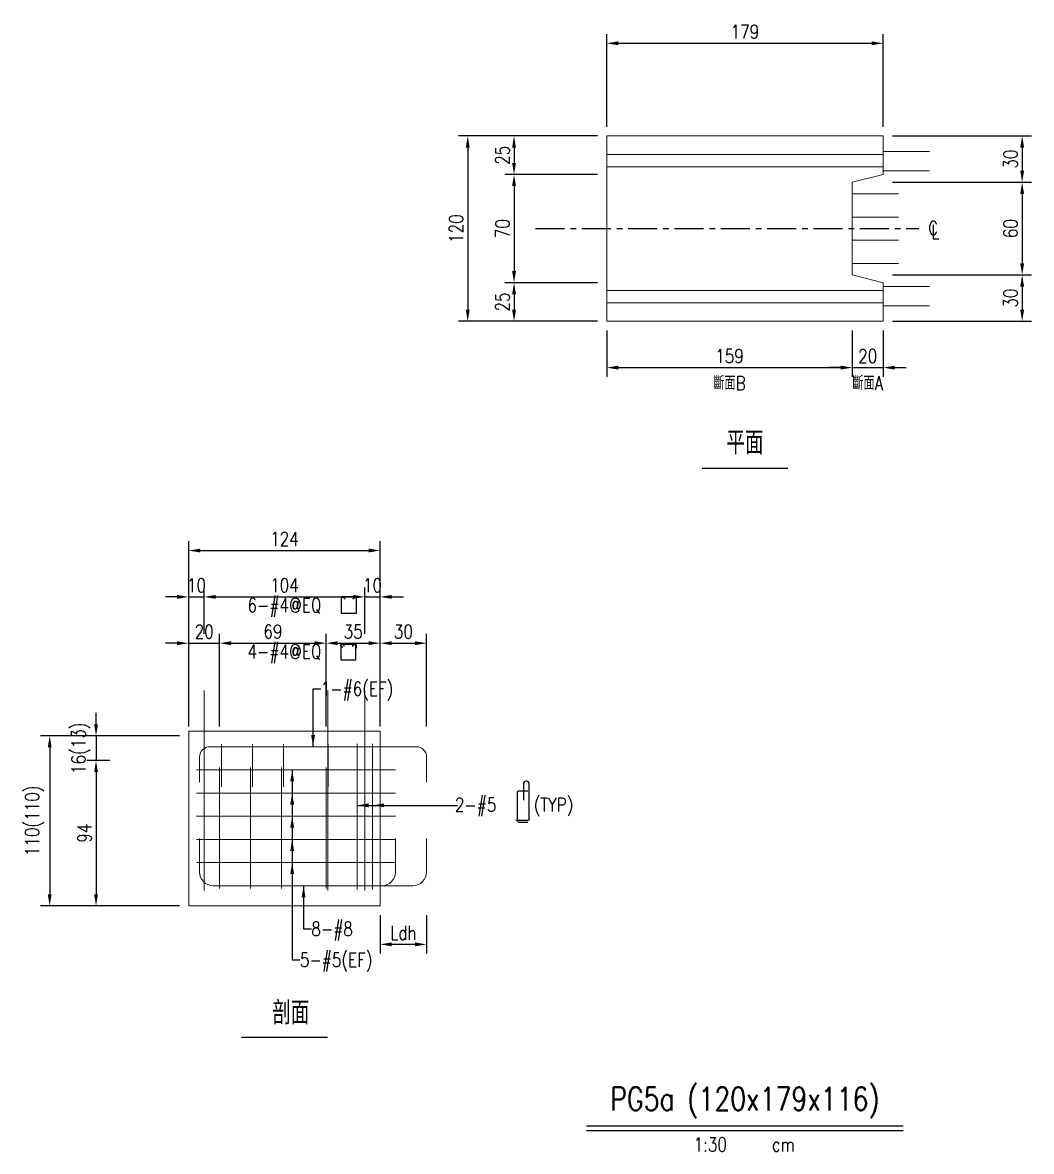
# Model space of a CAD drawing. Extents: x -4754 to 8167, y -19960 to 3841.
# Drawn here: x 1817 to 2470, y 2683 to 3414 of the extents above; entities that cross this region are included whole.
import ezdxf
from ezdxf.enums import TextEntityAlignment as Align

# ---------------------------------------------------------------- set-up
doc = ezdxf.new("R2010")
doc.units = 0
doc.header["$LTSCALE"] = 3
doc.linetypes.add('CENTER', pattern=[2, 1.25, -0.25, 0.25, -0.25])
doc.layers.get('0').update_dxf_attribs({"linetype": 'CONTINUOUS'})
doc.layers.add('HB_0', color=7, linetype='CONTINUOUS', transparency=0.5)
for name, color, linetype in [('HB_DIM', 1, 'CONTINUOUS'), ('HB_TXT_CTEXT', 2, 'CONTINUOUS'), ('鋼筋', 3, 'CONTINUOUS')]:
    doc.layers.add(name, color=color, linetype=linetype)
doc.styles.get("Standard").update_dxf_attribs({"font": 'ROMANS.shx', "width": 0.8, "bigfont": 'chineset.shx'})
doc.dimstyles.new('30', dxfattribs={"dimscale": 3, "dimtxt": 3, "dimasz": 2.5, "dimexe": 2, "dimexo": 2, "dimgap": 1, "dimtad": 1, "dimdsep": 46, "dimtxsty": 'Standard', "dimcen": 0, "dimclrd": 256, "dimclre": 256, "dimclrt": 2, "dimadec": 0, "dimazin": 0, "dimtfac": 1, "dimtix": 1, "dimtmove": 2, "dimatfit": 3, "dimfxl": 1, "dimtolj": 1, "dimtzin": 0, "dimarcsym": 0})

# ---------------------------------------------------------------- blocks, each defined once
blk = doc.blocks.new('beam_Topview')
at = {"layer": 'HB_TXT_CTEXT', "color": 4, "linetype": 'Continuous'}
blk.add_line((-27.76, 0), (27.76, 0), dxfattribs=at)
at = {"layer": 'HB_TXT_CTEXT', "color": 4, "linetype": 'Continuous', "width": 0.8}
blk.add_text('平面', height=15, rotation=360, dxfattribs=at).set_placement((0, 16.5), align=Align.MIDDLE)
blk = doc.blocks.new('beam_title')
at = {"layer": 'HB_TXT_CTEXT', "color": 3, "linetype": 'Continuous'}
blk.add_line((-102.52, 3), (102.52, 3), dxfattribs=at)
at = {"layer": 'HB_TXT_CTEXT', "color": 1, "linetype": 'Continuous'}
blk.add_line((-102.52, 0), (102.52, 0), dxfattribs=at)
at = {"color": 3, "linetype": 'Continuous', "width": 0.8}
blk.add_attdef('A', text='', height=15, dxfattribs=at).set_placement((0, 19.49), align=Align.MIDDLE)
at = {"color": 2, "linetype": 'Continuous', "width": 0.8}
for tag, p in [('1:30', (-22.44, -9)), ('CM', (24.84, -9))]:
    blk.add_attdef(tag, text='', height=9, dxfattribs=at).set_placement(p, align=Align.MIDDLE)
blk = doc.blocks.new('*D126')
at = {"layer": 'HB_DIM', "linetype": 'Continuous', "lineweight": -2}
for p, q in [((2195.22, 3346.95), (2195.22, 3406.95)), ((2374.22, 3346.95), (2374.22, 3406.95)), ((2202.72, 3400.95), (2366.72, 3400.95))]:
    blk.add_line(p, q, dxfattribs=at)
at = {"layer": 'HB_DIM'}
for points in [[(2202.72, 3402.2), (2202.72, 3399.7), (2195.22, 3400.95)], [(2366.72, 3399.7), (2366.72, 3402.2), (2374.22, 3400.95)]]:
    blk.add_solid(points, dxfattribs=at)
at = {"layer": 'HB_DIM', "color": 2, "linetype": 'Continuous', "insert": (2284.72, 3408.45), "char_height": 9, "attachment_point": 5, "rotation": 0}
blk.add_mtext('\\A1;179', dxfattribs=at)
blk = doc.blocks.new('*D127')
at = {"layer": 'HB_DIM', "linetype": 'Continuous', "lineweight": -2}
for p, q in [((2195.22, 3214.95), (2195.22, 3184.95)), ((2354.22, 3214.95), (2354.22, 3184.95)), ((2202.72, 3190.95), (2346.72, 3190.95))]:
    blk.add_line(p, q, dxfattribs=at)
at = {"layer": 'HB_DIM'}
for points in [[(2202.72, 3192.2), (2202.72, 3189.7), (2195.22, 3190.95)], [(2346.72, 3189.7), (2346.72, 3192.2), (2354.22, 3190.95)]]:
    blk.add_solid(points, dxfattribs=at)
at = {"layer": 'HB_DIM', "color": 2, "linetype": 'Continuous', "insert": (2274.72, 3198.45), "char_height": 9, "attachment_point": 5, "rotation": 0}
blk.add_mtext('\\A1;159', dxfattribs=at)
blk = doc.blocks.new('*D128')
at = {"layer": 'HB_DIM', "linetype": 'Continuous', "lineweight": -2}
for p, q in [((2354.22, 3214.95), (2354.22, 3184.95)), ((2374.22, 3214.95), (2374.22, 3184.95)), ((2346.72, 3190.95), (2339.22, 3190.95)), ((2354.22, 3190.95), (2374.22, 3190.95)), ((2381.72, 3190.95), (2389.22, 3190.95))]:
    blk.add_line(p, q, dxfattribs=at)
at = {"layer": 'HB_DIM'}
for points in [[(2346.72, 3189.7), (2346.72, 3192.2), (2354.22, 3190.95)], [(2381.72, 3192.2), (2381.72, 3189.7), (2374.22, 3190.95)]]:
    blk.add_solid(points, dxfattribs=at)
at = {"layer": 'HB_DIM', "color": 2, "linetype": 'Continuous', "insert": (2364.22, 3198.45), "char_height": 9, "attachment_point": 5, "rotation": 0}
blk.add_mtext('\\A1;20', dxfattribs=at)
blk = doc.blocks.new('*D129')
at = {"layer": 'HB_DIM', "linetype": 'Continuous', "lineweight": -2}
for p, q in [((2189.22, 3340.95), (2099.22, 3340.95)), ((2105.22, 3333.45), (2105.22, 3228.45)), ((2189.22, 3220.95), (2099.22, 3220.95))]:
    blk.add_line(p, q, dxfattribs=at)
at = {"layer": 'HB_DIM'}
for points in [[(2106.47, 3333.45), (2103.97, 3333.45), (2105.22, 3340.95)], [(2103.97, 3228.45), (2106.47, 3228.45), (2105.22, 3220.95)]]:
    blk.add_solid(points, dxfattribs=at)
at = {"layer": 'HB_DIM', "color": 2, "linetype": 'Continuous', "insert": (2097.72, 3280.95), "char_height": 9, "attachment_point": 5, "rotation": 90}
blk.add_mtext('\\A1;120', dxfattribs=at)
blk = doc.blocks.new('*D130')
at = {"layer": 'HB_DIM', "linetype": 'Continuous', "lineweight": -2}
for p, q in [((2189.22, 3340.95), (2129.22, 3340.95)), ((2135.22, 3333.45), (2135.22, 3323.45)), ((2189.22, 3315.95), (2129.22, 3315.95))]:
    blk.add_line(p, q, dxfattribs=at)
at = {"layer": 'HB_DIM'}
for points in [[(2136.47, 3333.45), (2133.97, 3333.45), (2135.22, 3340.95)], [(2133.97, 3323.45), (2136.47, 3323.45), (2135.22, 3315.95)]]:
    blk.add_solid(points, dxfattribs=at)
at = {"layer": 'HB_DIM', "color": 2, "linetype": 'Continuous', "insert": (2127.72, 3328.45), "char_height": 9, "attachment_point": 5, "rotation": 90}
blk.add_mtext('\\A1;25', dxfattribs=at)
blk = doc.blocks.new('*D131')
at = {"layer": 'HB_DIM', "linetype": 'Continuous', "lineweight": -2}
for p, q in [((2189.22, 3315.95), (2129.22, 3315.95)), ((2135.22, 3308.45), (2135.22, 3253.45)), ((2189.22, 3245.95), (2129.22, 3245.95))]:
    blk.add_line(p, q, dxfattribs=at)
at = {"layer": 'HB_DIM'}
for points in [[(2136.47, 3308.45), (2133.97, 3308.45), (2135.22, 3315.95)], [(2133.97, 3253.45), (2136.47, 3253.45), (2135.22, 3245.95)]]:
    blk.add_solid(points, dxfattribs=at)
at = {"layer": 'HB_DIM', "color": 2, "linetype": 'Continuous', "insert": (2127.72, 3280.95), "char_height": 9, "attachment_point": 5, "rotation": 90}
blk.add_mtext('\\A1;70', dxfattribs=at)
blk = doc.blocks.new('*D132')
at = {"layer": 'HB_DIM', "linetype": 'Continuous', "lineweight": -2}
for p, q in [((2189.22, 3245.95), (2129.22, 3245.95)), ((2135.22, 3238.45), (2135.22, 3228.45)), ((2189.22, 3220.95), (2129.22, 3220.95))]:
    blk.add_line(p, q, dxfattribs=at)
at = {"layer": 'HB_DIM'}
for points in [[(2136.47, 3238.45), (2133.97, 3238.45), (2135.22, 3245.95)], [(2133.97, 3228.45), (2136.47, 3228.45), (2135.22, 3220.95)]]:
    blk.add_solid(points, dxfattribs=at)
at = {"layer": 'HB_DIM', "color": 2, "linetype": 'Continuous', "insert": (2127.72, 3233.45), "char_height": 9, "attachment_point": 5, "rotation": 90}
blk.add_mtext('\\A1;25', dxfattribs=at)
blk = doc.blocks.new('*D133')
at = {"layer": 'HB_DIM', "linetype": 'Continuous', "lineweight": -2}
for p, q in [((2380.22, 3340.95), (2470.22, 3340.95)), ((2464.22, 3333.45), (2464.22, 3318.45)), ((2380.22, 3310.95), (2470.22, 3310.95))]:
    blk.add_line(p, q, dxfattribs=at)
at = {"layer": 'HB_DIM'}
for points in [[(2465.47, 3333.45), (2462.97, 3333.45), (2464.22, 3340.95)], [(2462.97, 3318.45), (2465.47, 3318.45), (2464.22, 3310.95)]]:
    blk.add_solid(points, dxfattribs=at)
at = {"layer": 'HB_DIM', "color": 2, "linetype": 'Continuous', "insert": (2456.72, 3325.95), "char_height": 9, "attachment_point": 5, "rotation": 90}
blk.add_mtext('\\A1;30', dxfattribs=at)
blk = doc.blocks.new('*D134')
at = {"layer": 'HB_DIM', "linetype": 'Continuous', "lineweight": -2}
for p, q in [((2380.22, 3310.95), (2470.22, 3310.95)), ((2464.22, 3303.45), (2464.22, 3258.45)), ((2380.22, 3250.95), (2470.22, 3250.95))]:
    blk.add_line(p, q, dxfattribs=at)
at = {"layer": 'HB_DIM'}
for points in [[(2465.47, 3303.45), (2462.97, 3303.45), (2464.22, 3310.95)], [(2462.97, 3258.45), (2465.47, 3258.45), (2464.22, 3250.95)]]:
    blk.add_solid(points, dxfattribs=at)
at = {"layer": 'HB_DIM', "color": 2, "linetype": 'Continuous', "insert": (2456.72, 3280.95), "char_height": 9, "attachment_point": 5, "rotation": 90}
blk.add_mtext('\\A1;60', dxfattribs=at)
blk = doc.blocks.new('*D135')
at = {"layer": 'HB_DIM', "linetype": 'Continuous', "lineweight": -2}
for p, q in [((2380.22, 3250.95), (2470.22, 3250.95)), ((2464.22, 3243.45), (2464.22, 3228.45)), ((2380.22, 3220.95), (2470.22, 3220.95))]:
    blk.add_line(p, q, dxfattribs=at)
at = {"layer": 'HB_DIM'}
for points in [[(2465.47, 3243.45), (2462.97, 3243.45), (2464.22, 3250.95)], [(2462.97, 3228.45), (2465.47, 3228.45), (2464.22, 3220.95)]]:
    blk.add_solid(points, dxfattribs=at)
at = {"layer": 'HB_DIM', "color": 2, "linetype": 'Continuous', "insert": (2456.72, 3235.95), "char_height": 9, "attachment_point": 5, "rotation": 90}
blk.add_mtext('\\A1;30', dxfattribs=at)
blk = doc.blocks.new('cl')
at = {"layer": 'HB_TXT_CTEXT', "linetype": 'Continuous', "width": 0.8}
for s, p in [('C', (-0.18, 0.11)), ('L', (0.23, -0.56))]:
    blk.add_text(s, height=2.5, dxfattribs=at).set_placement(p, align=Align.MIDDLE)
blk = doc.blocks.new('beam_SectionSide')
at = {"layer": 'HB_TXT_CTEXT', "color": 4, "linetype": 'Continuous'}
blk.add_line((-27.76, 0), (27.76, 0), dxfattribs=at)
at = {"layer": 'HB_TXT_CTEXT', "color": 4, "linetype": 'Continuous', "width": 0.8}
blk.add_text(' 剖面', height=15, rotation=360, dxfattribs=at).set_placement((0, 16.5), align=Align.MIDDLE)
blk = doc.blocks.new('rebar_arrowD')
at = {"color": 1, "linetype": 'Continuous'}
blk.add_solid([(-1.25, -7.5), (0, 0), (1.25, -7.5)], dxfattribs=at)
blk = doc.blocks.new('*D283')
at = {"layer": 'HB_DIM', "linetype": 'Continuous', "lineweight": -2}
for p, q in [((2048.57, 2836.51), (2048.57, 2811.51)), ((2078.51, 2836.51), (2078.51, 2811.51)), ((2071.01, 2817.51), (2056.07, 2817.51))]:
    blk.add_line(p, q, dxfattribs=at)
at = {"layer": 'HB_DIM'}
for points in [[(2056.07, 2818.76), (2056.07, 2816.26), (2048.57, 2817.51)], [(2071.01, 2816.26), (2071.01, 2818.76), (2078.51, 2817.51)]]:
    blk.add_solid(points, dxfattribs=at)
at = {"layer": 'HB_DIM', "color": 2, "linetype": 'Continuous', "insert": (2063.54, 2825.01), "char_height": 9, "attachment_point": 5, "rotation": 0}
blk.add_mtext('\\A1;Ldh', dxfattribs=at)
blk = doc.blocks.new('rebar_arrowU')
at = {"color": 1, "linetype": 'Continuous'}
blk.add_solid([(-1.25, -7.5), (0, 0), (1.25, -7.5)], dxfattribs=at)
blk = doc.blocks.new('rebar_arrowL')
at = {"color": 1, "linetype": 'Continuous', "extrusion": (0, 0, -1)}
blk.add_solid([(-7.5, 1.25), (0, 0), (-7.5, -1.25)], dxfattribs=at)
blk = doc.blocks.new('rebar_2Tie_180_90')
at = {"layer": 'HB_TXT_CTEXT', "linetype": 'Continuous'}
for points in [[(46.52, -8.69), (46.52, 13.68, 1), (42.68, 13.68), (42.68, 3.28)], [(45.67, 9.28), (39.8, 9.28, 0.414214), (38.6, 8.08), (38.6, -9.57)], [(46.52, -8.69, -0.414214), (45.32, -9.89), (37.81, -9.89)], [(38.6, -9.57, 0.414214), (39.8, -10.77), (45.67, -10.77)]]:
    blk.add_lwpolyline(points, format="xyb", dxfattribs=at)
at = {"color": 2, "linetype": 'Continuous', "width": 0.8}
for tag, p in [('2-D16', (-1.67, 0.43)), ('(TYP)', (49.39, 0.45))]:
    blk.add_attdef(tag, text='', height=9, dxfattribs=at).set_placement(p, align=Align.MIDDLE_LEFT)
blk = doc.blocks.new('*D284')
at = {"layer": 'HB_DIM', "linetype": 'Continuous', "lineweight": -2}
for p, q in [((1924.57, 2958.51), (1924.57, 3078.51)), ((2048.57, 2958.51), (2048.57, 3078.51)), ((1932.07, 3072.51), (2041.07, 3072.51))]:
    blk.add_line(p, q, dxfattribs=at)
at = {"layer": 'HB_DIM'}
for points in [[(1932.07, 3073.76), (1932.07, 3071.26), (1924.57, 3072.51)], [(2041.07, 3071.26), (2041.07, 3073.76), (2048.57, 3072.51)]]:
    blk.add_solid(points, dxfattribs=at)
at = {"layer": 'HB_DIM', "color": 2, "linetype": 'Continuous', "insert": (1986.57, 3080.01), "char_height": 9, "attachment_point": 5, "rotation": 0}
blk.add_mtext('\\A1;124', dxfattribs=at)
blk = doc.blocks.new('*D285')
at = {"layer": 'HB_DIM', "linetype": 'Continuous', "lineweight": -2}
for p, q in [((1924.57, 3018.51), (1924.57, 3048.51)), ((1934.57, 3018.51), (1934.57, 3048.51)), ((1917.07, 3042.51), (1909.57, 3042.51)), ((1924.57, 3042.51), (1934.57, 3042.51)), ((1942.07, 3042.51), (1949.57, 3042.51))]:
    blk.add_line(p, q, dxfattribs=at)
at = {"layer": 'HB_DIM'}
for points in [[(1917.07, 3041.26), (1917.07, 3043.76), (1924.57, 3042.51)], [(1942.07, 3043.76), (1942.07, 3041.26), (1934.57, 3042.51)]]:
    blk.add_solid(points, dxfattribs=at)
at = {"layer": 'HB_DIM', "color": 2, "linetype": 'Continuous', "insert": (1929.57, 3050.01), "char_height": 9, "attachment_point": 5, "rotation": 0}
blk.add_mtext('\\A1;10', dxfattribs=at)
blk = doc.blocks.new('*D286')
at = {"layer": 'HB_DIM', "linetype": 'Continuous', "lineweight": -2}
for p, q in [((1934.57, 3018.51), (1934.57, 3048.51)), ((2038.57, 3018.51), (2038.57, 3048.51)), ((1942.07, 3042.51), (2031.07, 3042.51))]:
    blk.add_line(p, q, dxfattribs=at)
at = {"layer": 'HB_DIM'}
for points in [[(1942.07, 3043.76), (1942.07, 3041.26), (1934.57, 3042.51)], [(2031.07, 3041.26), (2031.07, 3043.76), (2038.57, 3042.51)]]:
    blk.add_solid(points, dxfattribs=at)
at = {"layer": 'HB_DIM', "color": 2, "linetype": 'Continuous', "insert": (1986.57, 3050.01), "char_height": 9, "attachment_point": 5, "rotation": 0}
blk.add_mtext('\\A1;104', dxfattribs=at)
blk = doc.blocks.new('*D287')
at = {"layer": 'HB_DIM', "linetype": 'Continuous', "lineweight": -2}
for p, q in [((2038.57, 3018.51), (2038.57, 3048.51)), ((2048.57, 3018.51), (2048.57, 3048.51)), ((2031.07, 3042.51), (2023.57, 3042.51)), ((2038.57, 3042.51), (2048.57, 3042.51)), ((2056.07, 3042.51), (2063.57, 3042.51))]:
    blk.add_line(p, q, dxfattribs=at)
at = {"layer": 'HB_DIM'}
for points in [[(2031.07, 3041.26), (2031.07, 3043.76), (2038.57, 3042.51)], [(2056.07, 3043.76), (2056.07, 3041.26), (2048.57, 3042.51)]]:
    blk.add_solid(points, dxfattribs=at)
at = {"layer": 'HB_DIM', "color": 2, "linetype": 'Continuous', "insert": (2043.57, 3050.01), "char_height": 9, "attachment_point": 5, "rotation": 0}
blk.add_mtext('\\A1;10', dxfattribs=at)
blk = doc.blocks.new('*D288')
at = {"layer": 'HB_DIM', "linetype": 'Continuous', "lineweight": -2}
for p, q in [((1917.07, 3012.51), (1909.57, 3012.51)), ((1924.57, 2958.51), (1924.57, 3018.51)), ((1924.57, 3012.51), (1944.57, 3012.51)), ((1944.57, 2958.51), (1944.57, 3018.51)), ((1952.07, 3012.51), (1959.57, 3012.51))]:
    blk.add_line(p, q, dxfattribs=at)
at = {"layer": 'HB_DIM'}
for points in [[(1917.07, 3011.26), (1917.07, 3013.76), (1924.57, 3012.51)], [(1952.07, 3013.76), (1952.07, 3011.26), (1944.57, 3012.51)]]:
    blk.add_solid(points, dxfattribs=at)
at = {"layer": 'HB_DIM', "color": 2, "linetype": 'Continuous', "insert": (1934.57, 3020.01), "char_height": 9, "attachment_point": 5, "rotation": 0}
blk.add_mtext('\\A1;20', dxfattribs=at)
blk = doc.blocks.new('*D289')
at = {"layer": 'HB_DIM', "linetype": 'Continuous', "lineweight": -2}
for p, q in [((1944.57, 2958.51), (1944.57, 3018.51)), ((1952.07, 3012.51), (2006.07, 3012.51)), ((2013.57, 2958.51), (2013.57, 3018.51))]:
    blk.add_line(p, q, dxfattribs=at)
at = {"layer": 'HB_DIM'}
for points in [[(1952.07, 3013.76), (1952.07, 3011.26), (1944.57, 3012.51)], [(2006.07, 3011.26), (2006.07, 3013.76), (2013.57, 3012.51)]]:
    blk.add_solid(points, dxfattribs=at)
at = {"layer": 'HB_DIM', "color": 2, "linetype": 'Continuous', "insert": (1979.07, 3020.01), "char_height": 9, "attachment_point": 5, "rotation": 0}
blk.add_mtext('\\A1;69', dxfattribs=at)
blk = doc.blocks.new('*D290')
at = {"layer": 'HB_DIM', "linetype": 'Continuous', "lineweight": -2}
for p, q in [((2013.57, 2958.51), (2013.57, 3018.51)), ((2021.07, 3012.51), (2041.07, 3012.51)), ((2048.57, 2958.51), (2048.57, 3018.51))]:
    blk.add_line(p, q, dxfattribs=at)
at = {"layer": 'HB_DIM'}
for points in [[(2021.07, 3013.76), (2021.07, 3011.26), (2013.57, 3012.51)], [(2041.07, 3011.26), (2041.07, 3013.76), (2048.57, 3012.51)]]:
    blk.add_solid(points, dxfattribs=at)
at = {"layer": 'HB_DIM', "color": 2, "linetype": 'Continuous', "insert": (2031.07, 3020.01), "char_height": 9, "attachment_point": 5, "rotation": 0}
blk.add_mtext('\\A1;35', dxfattribs=at)
blk = doc.blocks.new('*D291')
at = {"layer": 'HB_DIM', "linetype": 'Continuous', "lineweight": -2}
for p, q in [((2048.57, 2958.51), (2048.57, 3018.51)), ((2056.07, 3012.51), (2071.07, 3012.51)), ((2078.57, 2958.51), (2078.57, 3018.51))]:
    blk.add_line(p, q, dxfattribs=at)
at = {"layer": 'HB_DIM'}
for points in [[(2056.07, 3013.76), (2056.07, 3011.26), (2048.57, 3012.51)], [(2071.07, 3011.26), (2071.07, 3013.76), (2078.57, 3012.51)]]:
    blk.add_solid(points, dxfattribs=at)
at = {"layer": 'HB_DIM', "color": 2, "linetype": 'Continuous', "insert": (2063.57, 3020.01), "char_height": 9, "attachment_point": 5, "rotation": 0}
blk.add_mtext('\\A1;30', dxfattribs=at)
blk = doc.blocks.new('*D292')
at = {"layer": 'HB_DIM', "linetype": 'Continuous', "lineweight": -2}
for p, q in [((1918.57, 2952.51), (1828.57, 2952.51)), ((1834.57, 2945.01), (1834.57, 2850.01)), ((1918.57, 2842.51), (1828.57, 2842.51))]:
    blk.add_line(p, q, dxfattribs=at)
at = {"layer": 'HB_DIM'}
for points in [[(1835.82, 2945.01), (1833.32, 2945.01), (1834.57, 2952.51)], [(1833.32, 2850.01), (1835.82, 2850.01), (1834.57, 2842.51)]]:
    blk.add_solid(points, dxfattribs=at)
at = {"layer": 'HB_DIM', "color": 2, "linetype": 'Continuous', "insert": (1824.72, 2897.51), "char_height": 9, "attachment_point": 5, "rotation": 90}
blk.add_mtext('\\A1;110(110)', dxfattribs=at)
blk = doc.blocks.new('*D293')
at = {"layer": 'HB_DIM', "linetype": 'Continuous', "lineweight": -2}
for p, q in [((1864.57, 2960.01), (1864.57, 2967.51)), ((1918.57, 2952.51), (1858.57, 2952.51)), ((1864.57, 2952.51), (1864.57, 2936.51)), ((1873.57, 2936.51), (1858.57, 2936.51)), ((1864.57, 2929.01), (1864.57, 2921.51))]:
    blk.add_line(p, q, dxfattribs=at)
at = {"layer": 'HB_DIM'}
for points in [[(1863.32, 2960.01), (1865.82, 2960.01), (1864.57, 2952.51)], [(1865.82, 2929.01), (1863.32, 2929.01), (1864.57, 2936.51)]]:
    blk.add_solid(points, dxfattribs=at)
at = {"layer": 'HB_DIM', "color": 2, "linetype": 'Continuous', "insert": (1854.72, 2944.51), "char_height": 9, "attachment_point": 5, "rotation": 90}
blk.add_mtext('\\A1;16(13)', dxfattribs=at)
blk = doc.blocks.new('*D294')
at = {"layer": 'HB_DIM', "linetype": 'Continuous', "lineweight": -2}
for p, q in [((1873.57, 2936.51), (1858.57, 2936.51)), ((1864.57, 2929.01), (1864.57, 2850.01)), ((1918.57, 2842.51), (1858.57, 2842.51))]:
    blk.add_line(p, q, dxfattribs=at)
at = {"layer": 'HB_DIM'}
for points in [[(1865.82, 2929.01), (1863.32, 2929.01), (1864.57, 2936.51)], [(1863.32, 2850.01), (1865.82, 2850.01), (1864.57, 2842.51)]]:
    blk.add_solid(points, dxfattribs=at)
at = {"layer": 'HB_DIM', "color": 2, "linetype": 'Continuous', "insert": (1857.07, 2889.51), "char_height": 9, "attachment_point": 5, "rotation": 90}
blk.add_mtext('\\A1;94', dxfattribs=at)
blk = doc.blocks.new('dim_rebar_HoopU')
at = {"linetype": 'Continuous'}
blk.add_lwpolyline([(44.17, 4.47), (45.41, 5.71, -0.668179), (46.47, 5.27), (46.47, -4.68), (37.02, -4.68), (37.02, 5.27, -0.668179), (38.09, 5.71), (39.33, 4.47)], format="xyb", dxfattribs=at)
at = {"linetype": 'Continuous', "width": 0.8}
blk.add_attdef('25-D13@EQ', text='', height=9, dxfattribs=at).set_placement((0, 0), align=Align.MIDDLE)
blk = doc.blocks.new('dim_rebar_HoopUwithTie')
at = {"linetype": 'Continuous'}
for points in [[(37.71, 3.13), (36.52, 4.32, -0.668179), (36.95, 5.34), (45.82, 5.34, -0.414214), (46.42, 4.74), (46.42, 2.79)], [(43.88, 4.04), (45.07, 5.23, -0.668179), (46.09, 4.81), (46.09, -4.89), (36.68, -4.89), (36.68, 4.81, -0.668179), (37.71, 5.23), (38.89, 4.04)]]:
    blk.add_lwpolyline(points, format="xyb", dxfattribs=at)
at = {"linetype": 'Continuous', "width": 0.8}
blk.add_attdef('22-D13@EQ', text='', height=9, dxfattribs=at).set_placement((0, 0), align=Align.MIDDLE)

msp = doc.modelspace()

# ---------------------------------------------------------------- linework, layer by layer
at = {"layer": 'HB_0', "lineweight": 5}
for p, q in [((2354.223, 3340.95, 113), (2195.223, 3340.95, 113)), ((2195.223, 3340.95, 113), (2195.223, 3328.95, 113)), ((2374.223, 3340.95, 113), (2354.223, 3340.95, 113)), ((2374.223, 3328.95, 113), (2374.223, 3340.95, 113)), ((2354.223, 3328.95, 113), (2195.223, 3328.95, 113)), ((2195.223, 3328.95, 113), (2195.223, 3320.95, 100)), ((2195.223, 3328.95, 113), (2354.223, 3328.95, 113)), ((2374.223, 3328.95, 113), (2354.223, 3328.95, 113)), ((2354.223, 3328.95, 113), (2374.223, 3328.95, 113)), ((2374.223, 3320.95, 100), (2374.223, 3328.95, 113)), ((2195.223, 3320.95, 100), (2354.223, 3320.95, 100)), ((2354.223, 3320.95, 100), (2195.223, 3320.95, 100)), ((2195.223, 3320.95, 100), (2195.223, 3240.95, 100)), ((2374.223, 3320.95, 100), (2354.223, 3320.95, 100)), ((2354.223, 3320.95, 100), (2374.223, 3320.95, 100)), ((2374.223, 3315.95, 100), (2374.223, 3320.95, 100)), ((2354.223, 3310.95, 100), (2374.223, 3315.95, 100)), ((2354.223, 3250.95, 100), (2354.223, 3310.95, 100)), ((2374.223, 3245.95, 100), (2354.223, 3250.95, 100)), ((2374.223, 3240.95, 100), (2374.223, 3245.95, 100)), ((2354.223, 3240.95, 100), (2195.223, 3240.95, 100)), ((2195.223, 3240.95, 100), (2195.223, 3232.95, 116)), ((2195.223, 3240.95, 100), (2354.223, 3240.95, 100)), ((2354.223, 3240.95, 100), (2374.223, 3240.95, 100)), ((2374.223, 3240.95, 100), (2354.223, 3240.95, 100)), ((2374.223, 3232.95, 116), (2374.223, 3240.95, 100)), ((2354.223, 3232.95, 116), (2195.223, 3232.95, 116)), ((2195.223, 3232.95, 116), (2195.223, 3220.95, 116)), ((2195.223, 3232.95, 116), (2354.223, 3232.95, 116)), ((2354.223, 3232.95, 116), (2374.223, 3232.95, 116)), ((2374.223, 3232.95, 116), (2354.223, 3232.95, 116)), ((2374.223, 3220.95, 116), (2374.223, 3232.95, 116)), ((2195.223, 3220.95, 116), (2354.223, 3220.95, 116)), ((2354.223, 3220.95, 116), (2374.223, 3220.95, 116)), ((1924.573, 2955.507), (2028.573, 2955.507)), ((1924.573, 2939.507, -8), (1924.573, 2955.507)), ((2028.573, 2955.507), (2048.573, 2955.507)), ((2048.573, 2955.507), (2048.573, 2939.507, -8)), ((1924.573, 2842.507, -108), (1924.573, 2952.507, -108)), ((2048.573, 2952.507, -108), (2048.573, 2842.507, -108)), ((2048.573, 2939.507, -13), (2048.573, 2842.507, -13)), ((2028.573, 2842.507, -108), (1924.573, 2842.507, -108)), ((2048.573, 2842.507, -108), (2028.573, 2842.507, -108)), ((2048.573, 2842.507, -13), (2028.573, 2842.507, -18))]:
    msp.add_line(p, q, dxfattribs=at)
at = {"layer": 'HB_0', "color": 1, "linetype": 'CENTER', "ltscale": 5}
msp.add_lwpolyline([(2149.223, 3280.95), (2397.223, 3280.95)], dxfattribs=at)
at = {"layer": 'HB_TXT_CTEXT', "color": 1, "linetype": 'Continuous'}
for points in [[(2005.073, 2945.507), (2005.073, 2953.007), (2005.073, 2983.007), (2010.073, 2983.007)], [(1991.573, 2930.507), (1991.573, 2870.507), (1991.573, 2807.507), (1996.573, 2807.507)], [(2033.573, 2907.507), (2043.573, 2907.507), (2098.573, 2907.507)], [(1998.973, 2855.507), (1998.973, 2842.507), (1998.973, 2827.507), (2003.973, 2827.507)]]:
    msp.add_lwpolyline(points, dxfattribs=at)
at = {"layer": '鋼筋', "lineweight": 5}
for p, q in [((2404.16, 3330.95, 21.89), (2374.223, 3330.95, 21.89)), ((2404.16, 3318.45, 21.89), (2374.223, 3318.45, 21.89)), ((2384.16, 3303.45, 21.89), (2354.223, 3303.45, 21.89)), ((2384.16, 3288.45, 21.89), (2354.223, 3288.45, 21.89)), ((2384.16, 3273.45, 21.89), (2354.223, 3273.45, 21.89)), ((2384.16, 3258.45, 21.89), (2354.223, 3258.45, 21.89)), ((2404.16, 3243.45, 21.89), (2374.223, 3243.45, 21.89)), ((2404.16, 3230.95, 21.89), (2374.223, 3230.95, 21.89)), ((1934.573, 2971.142, -81.055), (1934.573, 2978.762, -81.055)), ((1934.573, 2978.762, -87.405), (1934.573, 2855.507, -87.405)), ((1934.573, 2855.507, -8.595), (1934.573, 2978.762, -8.595)), ((1934.573, 2978.762, -14.945), (1934.573, 2971.142, -14.945)), ((2014.573, 2971.142, -81.055), (2014.573, 2978.762, -81.055)), ((2014.573, 2978.762, -87.405), (2014.573, 2855.507, -87.405)), ((2014.573, 2855.507, -8.595), (2014.573, 2978.762, -8.595)), ((2014.573, 2978.762, -14.945), (2014.573, 2971.142, -14.945)), ((2038.573, 2971.142, -81.055), (2038.573, 2978.762, -81.055)), ((2038.573, 2978.762, -87.405), (2038.573, 2855.507, -87.405)), ((2038.573, 2855.507, -8.595), (2038.573, 2978.762, -8.595)), ((2038.573, 2978.762, -14.945), (2038.573, 2971.142, -14.945)), ((1931.573, 2922.587, -98), (1931.573, 2938.822, -98)), ((1938.258, 2945.507, -98), (2071.888, 2945.507, -98)), ((1945.843, 2919.51, -94.83), (1945.843, 2943.922, -94.83)), ((1945.843, 2943.922, -101.18), (1945.843, 2919.51, -101.18)), ((1965.843, 2919.51, -94.83), (1965.843, 2943.922, -94.83)), ((1965.843, 2943.922, -101.18), (1965.843, 2919.51, -101.18)), ((1985.843, 2919.51, -94.83), (1985.843, 2943.922, -94.83)), ((1985.843, 2943.922, -101.18), (1985.843, 2919.51, -101.18)), ((2014.843, 2919.51, -94.83), (2014.843, 2943.922, -94.83)), ((2014.843, 2943.922, -101.18), (2014.843, 2919.51, -101.18)), ((2033.573, 2857.02, -102.13), (2033.573, 2943.282, -102.13)), ((2033.573, 2943.282, -94.18), (2033.573, 2919.27, -94.18)), ((2043.573, 2857.02, -102.13), (2043.573, 2943.282, -102.13)), ((2043.573, 2943.282, -94.18), (2043.573, 2919.27, -94.18)), ((2078.573, 2938.822, -98), (2078.573, 2922.587, -98)), ((1929.573, 2930.507, -98), (2058.573, 2930.507, -98)), ((1944.573, 2921.142, -93.555), (1944.573, 2928.762, -93.555)), ((1944.573, 2928.762, -99.905), (1944.573, 2856.777, -99.905)), ((1944.573, 2856.777, 3.905), (1944.573, 2928.762, 3.905)), ((1944.573, 2928.762, -2.445), (1944.573, 2921.142, -2.445)), ((1964.573, 2921.142, -93.555), (1964.573, 2928.762, -93.555)), ((1964.573, 2928.762, -99.905), (1964.573, 2856.777, -99.905)), ((1964.573, 2856.777, 3.905), (1964.573, 2928.762, 3.905)), ((1964.573, 2928.762, -2.445), (1964.573, 2921.142, -2.445)), ((1984.573, 2921.142, -93.555), (1984.573, 2928.762, -93.555)), ((1984.573, 2928.762, -99.905), (1984.573, 2856.777, -99.905)), ((1984.573, 2856.777, 3.905), (1984.573, 2928.762, 3.905)), ((1984.573, 2928.762, -2.445), (1984.573, 2921.142, -2.445)), ((2013.573, 2921.142, -93.555), (2013.573, 2928.762, -93.555)), ((2013.573, 2928.762, -99.905), (2013.573, 2856.777, -99.905)), ((2013.573, 2856.777, 3.905), (2013.573, 2928.762, 3.905)), ((2013.573, 2928.762, -2.445), (2013.573, 2921.142, -2.445)), ((1929.573, 2915.507, -98), (2058.573, 2915.507, -98)), ((1929.573, 2900.507, -98), (2058.573, 2900.507, -98)), ((1929.573, 2885.507, -98), (2058.573, 2885.507, -98)), ((1931.573, 2885.987, -98), (1931.573, 2864.397, -98)), ((1931.573, 2885.987, -85.5), (1931.573, 2864.397, -85.5)), ((1931.573, 2885.987, -70.5), (1931.573, 2864.397, -70.5)), ((1931.573, 2885.987, -55.5), (1931.573, 2864.397, -55.5)), ((2058.51, 2864.397, -70.5), (2058.51, 2885.987, -70.5)), ((2058.51, 2864.397, -55.5), (2058.51, 2885.987, -55.5)), ((2078.51, 2864.397, -98), (2078.51, 2885.987, -98)), ((2078.51, 2864.397, -85.5), (2078.51, 2885.987, -85.5)), ((1929.573, 2870.507, -98), (2058.573, 2870.507, -98)), ((1934.573, 2852.332, -84.23), (1934.573, 2852.332, -11.77)), ((1940.463, 2855.507, -98), (2069.62, 2855.507, -98)), ((1940.463, 2855.507, -85.5), (2069.62, 2855.507, -85.5)), ((1940.463, 2855.507, -70.5), (2049.62, 2855.507, -70.5)), ((1940.463, 2855.507, -55.5), (2049.62, 2855.507, -55.5)), ((1944.573, 2853.602, -96.73), (1944.573, 2853.602, 0.73)), ((1964.573, 2853.602, -96.73), (1964.573, 2853.602, 0.73)), ((1984.573, 2853.602, -96.73), (1984.573, 2853.602, 0.73)), ((2013.573, 2853.602, -96.73), (2013.573, 2853.602, 0.73)), ((2014.573, 2852.332, -84.23), (2014.573, 2852.332, -11.77)), ((2033.573, 2853.045, -88.615), (2033.573, 2853.045, -98.155)), ((2038.573, 2852.332, -84.23), (2038.573, 2852.332, -11.77)), ((2043.573, 2853.045, -88.615), (2043.573, 2853.045, -98.155))]:
    msp.add_line(p, q, dxfattribs=at)
at = {"layer": '鋼筋', "lineweight": 5, "extrusion": (-1, 2.44929e-16, 0)}
for centre, start, end in [((-2978.762, -84.23, -1934.573), 90, 270), ((-2978.762, -11.77, -1934.573), 90, 270), ((-2978.762, -84.23, -2014.573), 90, 270), ((-2978.762, -11.77, -2014.573), 90, 270), ((-2978.762, -84.23, -2038.573), 90, 270), ((-2978.762, -11.77, -2038.573), 90, 270), ((-2943.922, -98.005, -1945.843), 90, 270), ((-2943.922, -98.005, -1965.843), 90, 270), ((-2943.922, -98.005, -1985.843), 90, 270), ((-2943.922, -98.005, -2014.843), 90, 270), ((-2928.762, -96.73, -1944.573), 90, 270), ((-2928.762, 0.73, -1944.573), 90, 270), ((-2928.762, -96.73, -1964.573), 90, 270), ((-2928.762, 0.73, -1964.573), 90, 270), ((-2928.762, -96.73, -1984.573), 90, 270), ((-2928.762, 0.73, -1984.573), 90, 270), ((-2928.762, -96.73, -2013.573), 90, 270), ((-2928.762, 0.73, -2013.573), 90, 270), ((-2855.507, -84.23, -1934.573), 270, 0), ((-2855.507, -11.77, -1934.573), 0, 90), ((-2856.777, -96.73, -1944.573), 270, 0), ((-2856.777, 0.73, -1944.573), 0, 90), ((-2856.777, -96.73, -1964.573), 270, 0), ((-2856.777, 0.73, -1964.573), 0, 90), ((-2856.777, -96.73, -1984.573), 270, 0), ((-2856.777, 0.73, -1984.573), 0, 90), ((-2856.777, -96.73, -2013.573), 270, 0), ((-2856.777, 0.73, -2013.573), 0, 90), ((-2855.507, -84.23, -2014.573), 270, 0), ((-2855.507, -11.77, -2014.573), 0, 90), ((-2855.507, -84.23, -2038.573), 270, 0), ((-2855.507, -11.77, -2038.573), 0, 90)]:
    msp.add_arc(centre, 3.175, start, end, dxfattribs=at)
at = {"layer": '鋼筋', "lineweight": 5, "extrusion": (1, -2.44929e-16, 1.22465e-16)}
for centre, start, end in [((2943.282, -98.155, 2033.573), 270, 90), ((2943.282, -98.155, 2043.573), 270, 90), ((2857.02, -98.155, 2033.573), 180, 270), ((2857.02, -98.155, 2043.573), 180, 270)]:
    msp.add_arc(centre, 3.975, start, end, dxfattribs=at)
at = {"layer": '鋼筋', "lineweight": 5, "extrusion": (0, 0, -1)}
for centre, start, end in [((-1938.258, 2938.822, 98), 0, 90), ((-2071.888, 2938.822, 98), 90, 180)]:
    msp.add_arc(centre, 6.685, start, end, dxfattribs=at)
at = {"layer": '鋼筋', "lineweight": 5}
for centre, start, end in [((1940.463, 2864.397, -98), 180, 270), ((1940.463, 2864.397, -85.5), 180, 270), ((1940.463, 2864.397, -70.5), 180, 270), ((1940.463, 2864.397, -55.5), 180, 270), ((2049.62, 2864.397, -70.5), 270, 0), ((2049.62, 2864.397, -55.5), 270, 0), ((2069.62, 2864.397, -98), 270, 0), ((2069.62, 2864.397, -85.5), 270, 0)]:
    msp.add_arc(centre, 8.89, start, end, dxfattribs=at)

# ---------------------------------------------------------------- block references
at = {"layer": 'HB_0', "linetype": 'Continuous', "xscale": 3.6, "yscale": 3.6, "zscale": 3.6}
msp.add_blockref('cl', (2407.223, 3280.95, 116), dxfattribs=at)
at = {"layer": 'HB_TXT_CTEXT', "color": 0, "linetype": 'Continuous', "rotation": 360}
for name, p in [('beam_Topview', (2284.723, 3125.95)), ('beam_SectionSide', (1986.573, 2757.507))]:
    msp.add_blockref(name, p, dxfattribs=at)
at = {"layer": 'HB_TXT_CTEXT', "linetype": 'Continuous'}
for name, p, values in [('dim_rebar_HoopU', (1986.573, 3036.507, -108), {'25-D13@EQ': '6-#4@EQ'}), ('dim_rebar_HoopUwithTie', (1986.573, 3006.507, -108), {'22-D13@EQ': '4-#4@EQ'}), ('rebar_2Tie_180_90', (2098.573, 2907.507, -88.615), {'2-D16': '2-#5', '(TYP)': '(TYP)'})]:
    msp.add_blockref(name, p, dxfattribs=at).add_auto_attribs(values)
at = {"layer": 'HB_TXT_CTEXT', "linetype": 'Continuous', "rotation": 180}
msp.add_blockref('rebar_arrowD', (2005.073, 2945.507, -98), dxfattribs=at)
at = {"layer": 'HB_TXT_CTEXT', "linetype": 'Continuous'}
for name, p in [('rebar_arrowU', (1991.573, 2930.507, -98)), ('rebar_arrowU', (1991.573, 2915.507, -98)), ('rebar_arrowL', (2033.573, 2907.507, -88.615)), ('rebar_arrowL', (2043.573, 2907.507, -88.615)), ('rebar_arrowU', (1991.573, 2900.507, -98)), ('rebar_arrowU', (1991.573, 2885.507, -98)), ('rebar_arrowU', (1991.573, 2870.507, -98)), ('rebar_arrowU', (1998.973, 2855.507))]:
    msp.add_blockref(name, p, dxfattribs=at)
at = {"layer": 'HB_TXT_CTEXT', "color": 0, "linetype": 'Continuous', "rotation": 360}
msp.add_blockref('beam_title', (2284.723, 2696.95), dxfattribs=at).add_auto_attribs({'A': 'PG5a (120x179x116)', '1:30': '1:30', 'CM': 'cm'})

# ---------------------------------------------------------------- texts
at = {"layer": 'HB_TXT_CTEXT', "linetype": 'Continuous', "width": 0.8}
for s, p in [('斷面B', (2274.723, 3180.95)), ('斷面A', (2364.223, 3180.95))]:
    msp.add_text(s, height=9, dxfattribs=at).set_placement(p, align=Align.MIDDLE_CENTER)
for s, p in [('1-#6(EF)', (2010.073, 2983.007, -98)), ('8-#8', (2003.973, 2827.507)), ('5-#5(EF)', (1996.573, 2807.507, -98))]:
    msp.add_text(s, height=9, dxfattribs=at).set_placement(p, align=Align.MIDDLE_LEFT)

# ---------------------------------------------------------------- dimensions: what is measured, and where the dimension line sits
at = {"layer": 'HB_DIM', "linetype": 'Continuous'}
for base, p1, p2, angle, override, picture, middle in [((2374.223, 3400.95), (2195.223, 3340.95, 100), (2374.223, 3340.95, 100), 0, {"dimpost": '<>'}, '*D126', (2284.723, 3408.45)), ((2105.223, 3220.95), (2195.223, 3340.95, 100), (2195.223, 3220.95, 100), 90, {"dimtad": 4, "dimpost": '<>'}, '*D129', (2097.723, 3280.95)), ((2135.223, 3315.95), (2195.223, 3340.95, 100), (2195.223, 3315.95, 100), 90, {"dimtad": 4, "dimpost": '<>'}, '*D130', (2127.723, 3328.45)), ((2464.223, 3310.95), (2374.223, 3340.95, 100), (2374.223, 3310.95, 100), 90, {"dimtad": 4, "dimpost": '<>'}, '*D133', (2456.723, 3325.95)), ((2135.223, 3245.95), (2195.223, 3315.95, 100), (2195.223, 3245.95, 100), 90, {"dimtad": 4, "dimpost": '<>'}, '*D131', (2127.723, 3280.95)), ((2464.223, 3250.95), (2374.223, 3310.95, 100), (2374.223, 3250.95, 100), 90, {"dimtad": 4, "dimpost": '<>'}, '*D134', (2456.723, 3280.95)), ((2135.223, 3220.95), (2195.223, 3245.95, 100), (2195.223, 3220.95, 100), 90, {"dimtad": 4, "dimpost": '<>'}, '*D132', (2127.723, 3233.45)), ((2464.223, 3220.95), (2374.223, 3250.95, 100), (2374.223, 3220.95, 100), 90, {"dimtad": 4, "dimpost": '<>'}, '*D135', (2456.723, 3235.95)), ((2354.223, 3190.95), (2195.223, 3220.95, 100), (2354.223, 3220.95, 100), 0, {"dimpost": '<>'}, '*D127', (2274.723, 3198.45)), ((2374.223, 3190.95), (2354.223, 3220.95, 100), (2374.223, 3220.95, 100), 0, {"dimpost": '<>'}, '*D128', (2364.223, 3198.45)), ((2048.573, 3072.507), (1924.573, 2952.507, -108), (2048.573, 2952.507, -108), 0, {"dimpost": '<>'}, '*D284', (1986.573, 3080.007)), ((1934.573, 3042.507), (1924.573, 3012.507, -108), (1934.573, 3012.507, -108), 0, {"dimpost": '<>'}, '*D285', (1929.573, 3050.007)), ((2038.573, 3042.507), (1934.573, 3012.507, -108), (2038.573, 3012.507, -108), 0, {"dimpost": '<>'}, '*D286', (1986.573, 3050.007)), ((2048.573, 3042.507), (2038.573, 3012.507, -108), (2048.573, 3012.507, -108), 0, {"dimpost": '<>'}, '*D287', (2043.573, 3050.007)), ((1944.573, 3012.507), (1924.573, 2952.507, -108), (1944.573, 2952.507, -108), 0, {"dimpost": '<>'}, '*D288', (1934.573, 3020.007)), ((2013.573, 3012.507), (1944.573, 2952.507, -108), (2013.573, 2952.507, -108), 0, {"dimpost": '<>'}, '*D289', (1979.073, 3020.007)), ((2048.573, 3012.507), (2013.573, 2952.507, -108), (2048.573, 2952.507, -108), 0, {"dimpost": '<>'}, '*D290', (2031.073, 3020.007)), ((2078.573, 3012.507), (2048.573, 2952.507, -108), (2078.573, 2952.507, -108), 0, {"dimpost": '<>'}, '*D291', (2063.573, 3020.007)), ((1864.573, 2842.507), (1879.573, 2936.507, -108), (1924.573, 2842.507, -108), 90, {"dimtad": 4, "dimpost": '<>'}, '*D294', (1857.073, 2889.507))]:
    dim = msp.add_linear_dim(base=base, p1=p1, p2=p2, angle=angle, dimstyle='30', override=override, dxfattribs=at)
    dim.commit()
    dim.dimension.update_dxf_attribs({"geometry": picture, "text_midpoint": middle})
for base, p1, p2, angle, text, override, picture, middle in [((1864.573, 2936.507), (1924.573, 2952.507, -108), (1879.573, 2936.507, -108), 90, '<>(13)', {"dimtad": 4, "dimpost": '<>'}, '*D293', (1854.716, 2944.507)), ((1834.573, 2842.507), (1924.573, 2952.507, -108), (1924.573, 2842.507, -108), 90, '<>(110)', {"dimtad": 4, "dimpost": '<>'}, '*D292', (1824.716, 2897.507)), ((2048.573, 2817.507), (2078.51, 2842.507, -98), (2048.573, 2842.507, -108), 0, 'Ldh', {"dimpost": '<>'}, '*D283', (2063.542, 2825.007))]:
    dim = msp.add_linear_dim(base=base, p1=p1, p2=p2, angle=angle, text=text, dimstyle='30', override=override, dxfattribs=at)
    dim.commit()
    dim.dimension.update_dxf_attribs({"geometry": picture, "text_midpoint": middle})

doc.saveas('drawing.dxf')
